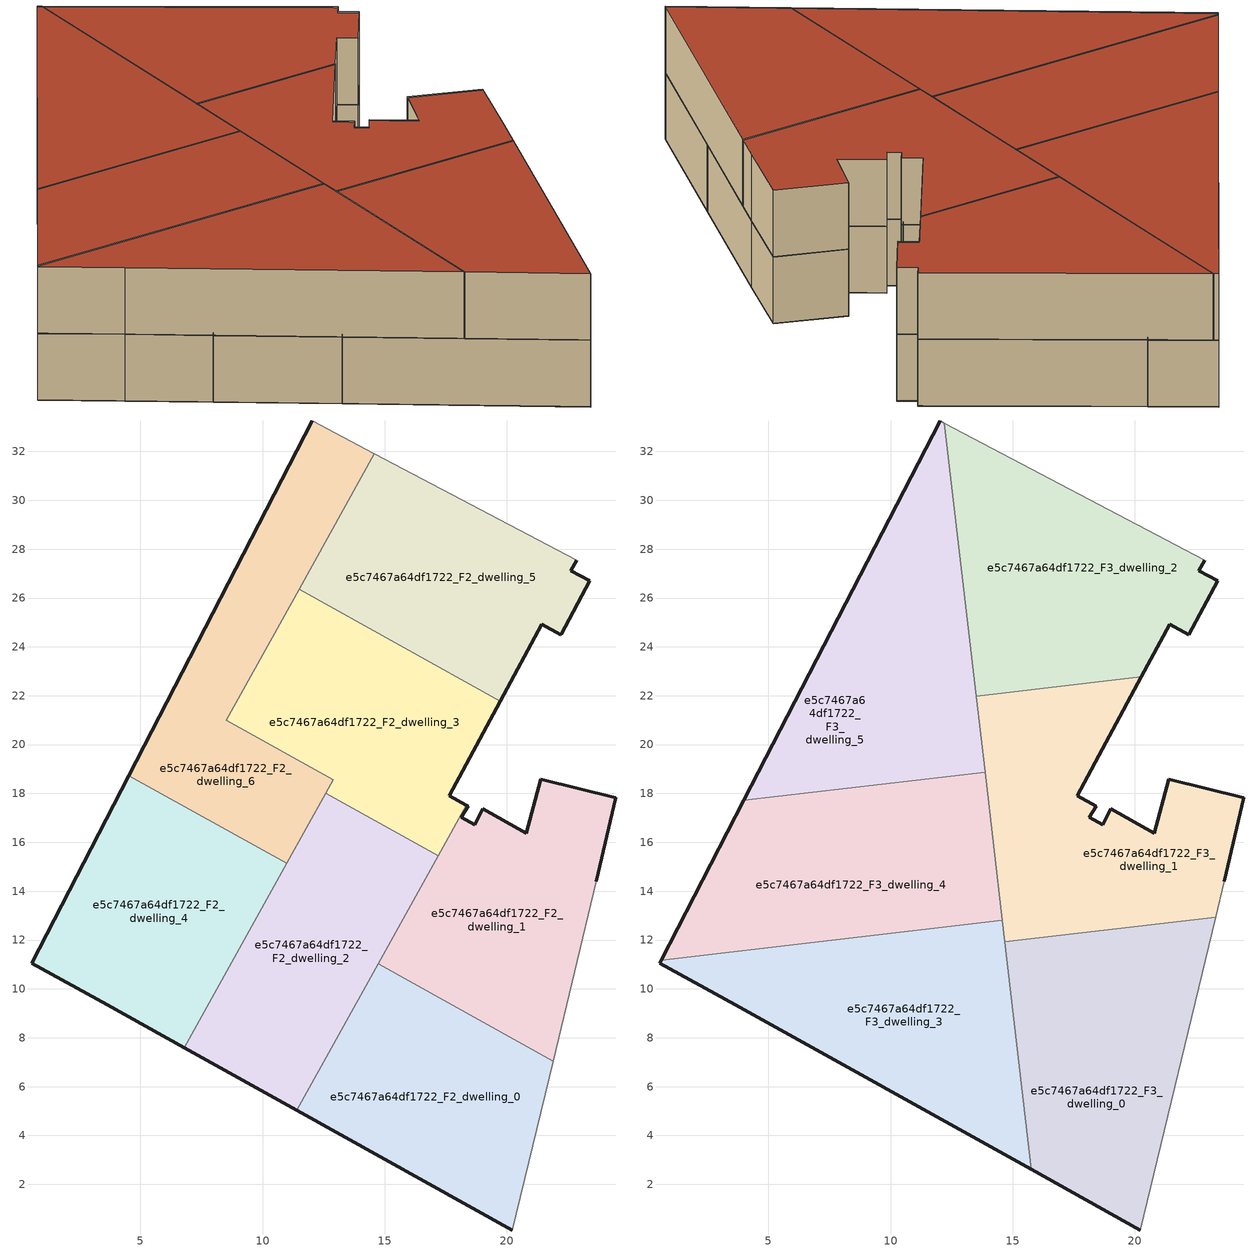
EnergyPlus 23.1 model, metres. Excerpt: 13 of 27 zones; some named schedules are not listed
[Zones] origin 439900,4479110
e5c7467a64df1722_F2_dwelling_0
 floor to e5c7467a64df1722_F1_dwelling_0 (EU_floor_Construction): 20.22,0.13 21.89,7.05 14.72,11.03 11.4,5.04 z6
 wall outside (EU_wall_Construction): 20.22,0.13 11.4,5.04 z6:9
 wall to e5c7467a64df1722_F2_dwelling_1 (EU_wall_Construction): 14.72,11.03 21.89,7.05 z6:9
 wall adiabatic (EU_wall_Construction): 21.89,7.05 20.22,0.13 z6:9
 wall to e5c7467a64df1722_F2_dwelling_2 (EU_wall_Construction): 11.4,5.04 14.72,11.03 z6:9
e5c7467a64df1722_F2_dwelling_1
 floor to e5c7467a64df1722_F1_dwelling_1 (EU_floor_Construction): 21.89,7.05 23.66,14.41 24.45,17.83 21.38,18.58 20.79,16.38 19.01,17.37 18.69,16.73 18.14,17.02 18.41,17.49 18.33,17.53 14.72,11.03 z6
 wall outside (EU_wall_Construction): 18.33,17.53 18.41,17.49 18.14,17.02 18.69,16.73 19.01,17.37 20.79,16.38 21.38,18.58 24.45,17.83 23.66,14.41 z6:9
 wall adiabatic (EU_wall_Construction): 23.66,14.41 21.89,7.05 z6:9
 wall to e5c7467a64df1722_F2_dwelling_3 (EU_wall_Construction): 17.18,15.45 18.33,17.53 z6:9
 wall to e5c7467a64df1722_F2_dwelling_2 (EU_wall_Construction): 14.72,11.03 17.18,15.45 z6:9
e5c7467a64df1722_F2_dwelling_2
 floor to e5c7467a64df1722_F1_dwelling_2 (EU_floor_Construction): 11.4,5.04 17.18,15.45 12.58,18.01 6.79,7.6 z6
 wall outside (EU_wall_Construction): 11.4,5.04 6.79,7.6 z6:9
 wall to e5c7467a64df1722_F2_dwelling_3 (EU_wall_Construction): 12.58,18.01 17.18,15.45 z6:9
 wall to e5c7467a64df1722_F2_dwelling_4 (EU_wall_Construction): 6.79,7.6 10.98,15.14 z6:9
 wall to e5c7467a64df1722_F2_dwelling_6 (EU_wall_Construction): 10.98,15.14 12.58,18.01 z6:9
 ceiling adiabatic (EU_roof_Construction): 17.18,15.45 14.77,11.11 14.57,12.8 9.35,12.19 12.58,18.01 z9
e5c7467a64df1722_F2_dwelling_3
 floor to e5c7467a64df1722_F1_dwelling_3 (EU_floor_Construction): 18.33,17.53 17.63,17.91 19.73,21.78 11.49,26.36 8.51,20.99 12.88,18.56 12.58,18.01 17.18,15.45 z6
 wall outside (EU_wall_Construction): 19.73,21.78 17.63,17.91 18.33,17.53 z6:9
 wall to e5c7467a64df1722_F2_dwelling_6 (EU_wall_Construction): 12.58,18.01 12.88,18.56 8.51,20.99 11.49,26.36 z6:9
 wall to e5c7467a64df1722_F2_dwelling_5 (EU_wall_Construction): 11.49,26.36 19.73,21.78 z6:9
e5c7467a64df1722_F2_dwelling_4
 floor to e5c7467a64df1722_F1_dwelling_4 (EU_floor_Construction): 6.79,7.6 10.98,15.14 4.52,18.73 0.55,11.06 3.65,9.34 z6
 wall outside (EU_wall_Construction): 6.79,7.6 3.65,9.34 0.55,11.06 4.52,18.73 z6:9
 wall to e5c7467a64df1722_F2_dwelling_6 (EU_wall_Construction): 4.52,18.73 10.98,15.14 z6:9
 ceiling adiabatic (EU_roof_Construction): 10.98,15.14 9.35,12.19 0.61,11.18 3.99,17.71 5.94,17.94 z9
e5c7467a64df1722_F2_dwelling_5
 floor to e5c7467a64df1722_F1_dwelling_5 (EU_floor_Construction): 22.21,24.5 22.22,24.52 23.4,26.71 22.62,27.12 22.85,27.54 14.58,31.9 11.49,26.36 19.73,21.78 21.43,24.93 z6
 wall outside (EU_wall_Construction): 22.85,27.54 22.62,27.12 23.4,26.71 22.22,24.52 22.21,24.5 21.43,24.93 19.73,21.78 z6:9
 wall adiabatic (EU_wall_Construction): 14.58,31.9 22.85,27.54 z6:9
 wall to e5c7467a64df1722_F2_dwelling_6 (EU_wall_Construction): 11.49,26.36 14.58,31.9 z6:9
e5c7467a64df1722_F2_dwelling_6
 floor to e5c7467a64df1722_F1_dwelling_6 (EU_floor_Construction): 10.98,15.14 12.88,18.56 8.51,20.99 14.58,31.9 12.03,33.25 4.52,18.73 z6
 wall outside (EU_wall_Construction): 4.52,18.73 12.03,33.25 z6:9
 wall adiabatic (EU_wall_Construction): 12.03,33.25 14.58,31.9 z6:9
e5c7467a64df1722_F3_dwelling_0
 floor to e5c7467a64df1722_F2_dwelling_0 (EU_floor_Construction): 20.22,0.13 21.89,7.05 14.78,11 15.75,2.62 z9
 floor to e5c7467a64df1722_F2_dwelling_1 (EU_floor_Construction): 21.89,7.05 23.31,12.93 15.26,11.99 14.77,11.11 14.78,11 z9
 floor adiabatic (EU_floor_Construction): 14.77,11.11 15.26,11.99 14.67,11.92 z9
 wall outside (EU_wall_Construction): 20.22,0.13 15.76,2.62 z9:12
 wall to e5c7467a64df1722_F3_dwelling_1 (EU_wall_Construction): 14.67,11.92 23.31,12.93 z9:12
 wall adiabatic (EU_wall_Construction): 23.31,12.93 20.22,0.13 z9:12
 wall to e5c7467a64df1722_F3_dwelling_3 (EU_wall_Construction): 15.76,2.62 14.67,11.92 z9:12
 roof outside (EU_roof_Construction): 23.31,12.93 20.22,0.13 15.76,2.62 14.67,11.92 z12
e5c7467a64df1722_F3_dwelling_1
 floor to e5c7467a64df1722_F2_dwelling_1 (EU_floor_Construction): 23.31,12.93 23.66,14.41 24.45,17.83 21.38,18.58 20.79,16.38 19.01,17.37 18.69,16.73 18.14,17.02 18.41,17.49 18.33,17.53 15.26,11.99 z9
 floor to e5c7467a64df1722_F2_dwelling_3 (EU_floor_Construction): 18.33,17.53 17.63,17.91 19.73,21.78 18.35,22.55 13.5,21.98 14.06,17.19 17.18,15.45 z9
 floor to e5c7467a64df1722_F2_dwelling_5 (EU_floor_Construction): 19.73,21.78 20.26,22.77 18.35,22.55 z9
 floor adiabatic (EU_floor_Construction): 15.26,11.99 17.18,15.45 14.06,17.19 14.67,11.92 z9
 wall outside (EU_wall_Construction): 20.26,22.77 17.63,17.91 18.41,17.49 18.14,17.02 18.69,16.73 19.01,17.37 20.79,16.38 21.38,18.58 24.45,17.83 23.66,14.41 z9:12
 wall adiabatic (EU_wall_Construction): 23.66,14.41 23.31,12.93 z9:12
 wall to e5c7467a64df1722_F3_dwelling_2 (EU_wall_Construction): 13.5,21.98 20.26,22.77 z9:12
 wall to e5c7467a64df1722_F3_dwelling_4 (EU_wall_Construction): 14.57,12.8 13.86,18.86 z9:12
 wall to e5c7467a64df1722_F3_dwelling_3 (EU_wall_Construction): 14.67,11.92 14.57,12.8 z9:12
 wall to e5c7467a64df1722_F3_dwelling_5 (EU_wall_Construction): 13.86,18.86 13.5,21.98 z9:12
 roof outside (EU_roof_Construction): 20.26,22.77 17.63,17.91 18.41,17.49 18.14,17.02 18.69,16.73 19.01,17.37 20.79,16.38 21.38,18.58 24.45,17.83 23.66,14.41 23.31,12.93 14.67,11.92 13.5,21.98 z12
e5c7467a64df1722_F3_dwelling_2
 floor to e5c7467a64df1722_F2_dwelling_5 (EU_floor_Construction): 22.21,24.5 22.22,24.52 23.4,26.71 22.62,27.12 22.85,27.54 14.58,31.9 12.73,28.58 13.09,25.47 18.35,22.55 20.26,22.77 21.43,24.93 z9
 floor to e5c7467a64df1722_F2_dwelling_6 (EU_floor_Construction): 12.73,28.58 14.58,31.9 12.2,33.16 z9
 floor to e5c7467a64df1722_F2_dwelling_3 (EU_floor_Construction): 18.35,22.55 13.09,25.47 13.5,21.98 z9
 wall outside (EU_wall_Construction): 22.85,27.54 22.62,27.12 23.4,26.71 22.21,24.5 21.43,24.93 20.26,22.77 z9:12
 wall adiabatic (EU_wall_Construction): 12.2,33.16 22.85,27.54 z9:12
 wall to e5c7467a64df1722_F3_dwelling_5 (EU_wall_Construction): 13.5,21.98 12.2,33.16 z9:12
 roof outside (EU_roof_Construction): 22.85,27.54 22.62,27.12 23.4,26.71 22.21,24.5 21.43,24.93 20.26,22.77 13.5,21.98 12.2,33.16 z12
e5c7467a64df1722_F3_dwelling_3
 floor to e5c7467a64df1722_F2_dwelling_2 (EU_floor_Construction): 11.4,5.04 14.77,11.11 14.57,12.8 9.35,12.19 6.79,7.6 z9
 floor to e5c7467a64df1722_F2_dwelling_0 (EU_floor_Construction): 15.75,2.62 14.78,11 14.72,11.03 11.4,5.04 z9
 floor to e5c7467a64df1722_F2_dwelling_4 (EU_floor_Construction): 6.79,7.6 9.35,12.19 0.61,11.18 0.55,11.06 3.65,9.34 z9
 wall outside (EU_wall_Construction): 15.76,2.62 3.65,9.34 0.55,11.06 0.61,11.18 z9:12
 wall to e5c7467a64df1722_F3_dwelling_4 (EU_wall_Construction): 0.61,11.18 14.57,12.8 z9:12
 roof outside (EU_roof_Construction): 14.57,12.8 15.76,2.62 3.65,9.34 0.55,11.06 0.61,11.18 z12
e5c7467a64df1722_F3_dwelling_4
 floor to e5c7467a64df1722_F2_dwelling_6 (EU_floor_Construction): 10.98,15.14 12.88,18.56 12.6,18.72 5.94,17.94 z9
 floor to e5c7467a64df1722_F2_dwelling_3 (EU_floor_Construction): 14.06,17.19 13.86,18.86 12.6,18.72 12.88,18.56 12.58,18.01 z9
 floor adiabatic (EU_floor_Construction): 14.57,12.8 13.86,18.86 14.06,17.19 12.58,18.01 10.98,15.14 5.94,17.94 9.68,18.37 3.99,17.71 0.61,11.18 z9
 wall outside (EU_wall_Construction): 0.61,11.18 3.99,17.71 z9:12
 wall to e5c7467a64df1722_F3_dwelling_5 (EU_wall_Construction): 3.99,17.71 13.86,18.86 z9:12
 roof outside (EU_roof_Construction): 13.86,18.86 14.57,12.8 0.61,11.18 3.99,17.71 z12
e5c7467a64df1722_F3_dwelling_5
 floor to e5c7467a64df1722_F2_dwelling_6 (EU_floor_Construction): 12.6,18.72 8.51,20.99 12.73,28.58 12.2,33.16 12.03,33.25 4.52,18.73 5.94,17.94 z9
 floor to e5c7467a64df1722_F2_dwelling_5 (EU_floor_Construction): 13.09,25.47 12.73,28.58 11.49,26.36 z9
 floor to e5c7467a64df1722_F2_dwelling_4 (EU_floor_Construction): 5.94,17.94 4.52,18.73 3.99,17.71 z9
 floor to e5c7467a64df1722_F2_dwelling_3 (EU_floor_Construction): 13.86,18.86 13.09,25.47 11.49,26.36 8.51,20.99 12.6,18.72 z9
 wall outside (EU_wall_Construction): 3.99,17.71 12.03,33.25 z9:12
 wall adiabatic (EU_wall_Construction): 12.03,33.25 12.2,33.16 z9:12
 roof outside (EU_roof_Construction): 12.2,33.16 13.86,18.86 3.99,17.71 12.03,33.25 z12
[Building]
EU S2 Campaign: North Axis=0; Terrain=City; Solar Distribution=FullExterior
[Site:Location]
Madrid: Latitude=40.5; Longitude=-3.5; Time Zone=1; Elevation=609
[SizingPeriod:WeatherFileDays]
AnnualSizingPeriod: Begin Month=1; Begin Day of Month=1; End Month=12; End Day of Month=31; Day of Week for Start Day=Monday; Use Weather File Daylight Saving Period=No; Use Weather File Rain and Snow Indicators=No
[MATERIAL]
EU_InternalMass_Material: Roughness=MediumRough; Thickness=0.1; Conductivity=1; Density=1800; Specific Heat=900; Thermal Absorptance=0.9; Solar Absorptance=0.7; Visible Absorptance=0.7
[MATERIAL:NOMASS] Roughness=MediumRough; Thermal Absorptance=0.9; Solar Absorptance=0.7; Visible Absorptance=0.7
Name | Thermal Resistance
EU_wall_NoMass; EU_roof_NoMass | 2.16768
EU_floor_NoMass | 1.14339
[CONSTRUCTION]
EU_wall_Construction: EU_wall_NoMass
EU_roof_Construction: EU_roof_NoMass
EU_floor_Construction: EU_floor_NoMass
EU_InternalMass_Construction: EU_InternalMass_Material
[ZONE] Type=1; Multiplier=1; Ceiling Height=autocalculate; Floor Area=autocalculate; Part of Total Floor Area=Yes
Name | Volume
e5c7467a64df1722_F2_dwelling_0 | 188.179
e5c7467a64df1722_F3_dwelling_0 | 219.517
e5c7467a64df1722_F2_dwelling_1 | 188.151
e5c7467a64df1722_F3_dwelling_1 | 219.527
e5c7467a64df1722_F2_dwelling_2 | 188.16
e5c7467a64df1722_F3_dwelling_2 | 219.523
e5c7467a64df1722_F2_dwelling_3 | 188.157
e5c7467a64df1722_F3_dwelling_3 | 219.51
e5c7467a64df1722_F2_dwelling_4 | 188.149
e5c7467a64df1722_F3_dwelling_4 | 219.504
e5c7467a64df1722_F2_dwelling_5 | 188.172
e5c7467a64df1722_F3_dwelling_5 | 219.503
e5c7467a64df1722_F2_dwelling_6 | 188.14
[INTERNALMASS] Construction=EU_InternalMass_Construction
Name | Zone or ZoneList | Surface Area
e5c7467a64df1722_F2_dwelling_0_EU_InternalMass | e5c7467a64df1722_F2_dwelling_0 | 62.7239
e5c7467a64df1722_F2_dwelling_1_EU_InternalMass | e5c7467a64df1722_F2_dwelling_1 | 62.7174
e5c7467a64df1722_F2_dwelling_2_EU_InternalMass | e5c7467a64df1722_F2_dwelling_2 | 62.7195
e5c7467a64df1722_F2_dwelling_3_EU_InternalMass | e5c7467a64df1722_F2_dwelling_3 | 62.7189
e5c7467a64df1722_F2_dwelling_4_EU_InternalMass | e5c7467a64df1722_F2_dwelling_4 | 62.7161
e5c7467a64df1722_F2_dwelling_5_EU_InternalMass | e5c7467a64df1722_F2_dwelling_5 | 62.7214
e5c7467a64df1722_F2_dwelling_6_EU_InternalMass | e5c7467a64df1722_F2_dwelling_6 | 62.7132
e5c7467a64df1722_F3_dwelling_0_EU_InternalMass | e5c7467a64df1722_F3_dwelling_0 | 73.1723
e5c7467a64df1722_F3_dwelling_1_EU_InternalMass | e5c7467a64df1722_F3_dwelling_1 | 73.1757
e5c7467a64df1722_F3_dwelling_2_EU_InternalMass | e5c7467a64df1722_F3_dwelling_2 | 73.1741
e5c7467a64df1722_F3_dwelling_3_EU_InternalMass | e5c7467a64df1722_F3_dwelling_3 | 73.1763
e5c7467a64df1722_F3_dwelling_4_EU_InternalMass | e5c7467a64df1722_F3_dwelling_4 | 73.1681
e5c7467a64df1722_F3_dwelling_5_EU_InternalMass | e5c7467a64df1722_F3_dwelling_5 | 73.1675
[OTHEREQUIPMENT] Fuel Type=Electricity; Design Level Calculation Method=Watts/Area; Power per Zone Floor Area=1; Fraction Latent=0; Fraction Radiant=0; Fraction Lost=0; Carbon Dioxide Generation Rate=0; EndUse Subcategory=EU_Step8_InternalGains
Name | Zone or ZoneList or Space or SpaceList | Schedule
EU_Step8_InternalGain_e5c7467a64df1722_F2_dwelling_0_f000 | e5c7467a64df1722_F2_dwelling_0 | EU_Step8_GainSchedule_e5c7467a64df1722_F2_dwelling_0_f000
EU_Step8_InternalGain_e5c7467a64df1722_F2_dwelling_1_f000 | e5c7467a64df1722_F2_dwelling_1 | EU_Step8_GainSchedule_e5c7467a64df1722_F2_dwelling_1_f000
EU_Step8_InternalGain_e5c7467a64df1722_F2_dwelling_2_f000 | e5c7467a64df1722_F2_dwelling_2 | EU_Step8_GainSchedule_e5c7467a64df1722_F2_dwelling_2_f000
EU_Step8_InternalGain_e5c7467a64df1722_F2_dwelling_3_f000 | e5c7467a64df1722_F2_dwelling_3 | EU_Step8_GainSchedule_e5c7467a64df1722_F2_dwelling_3_f000
EU_Step8_InternalGain_e5c7467a64df1722_F2_dwelling_4_f000 | e5c7467a64df1722_F2_dwelling_4 | EU_Step8_GainSchedule_e5c7467a64df1722_F2_dwelling_4_f000
EU_Step8_InternalGain_e5c7467a64df1722_F2_dwelling_5_f000 | e5c7467a64df1722_F2_dwelling_5 | EU_Step8_GainSchedule_e5c7467a64df1722_F2_dwelling_5_f000
EU_Step8_InternalGain_e5c7467a64df1722_F2_dwelling_6_f000 | e5c7467a64df1722_F2_dwelling_6 | EU_Step8_GainSchedule_e5c7467a64df1722_F2_dwelling_6_f000
EU_Step8_InternalGain_e5c7467a64df1722_F3_dwelling_0_f000 | e5c7467a64df1722_F3_dwelling_0 | EU_Step8_GainSchedule_e5c7467a64df1722_F3_dwelling_0_f000
EU_Step8_InternalGain_e5c7467a64df1722_F3_dwelling_1_f000 | e5c7467a64df1722_F3_dwelling_1 | EU_Step8_GainSchedule_e5c7467a64df1722_F3_dwelling_1_f000
EU_Step8_InternalGain_e5c7467a64df1722_F3_dwelling_2_f000 | e5c7467a64df1722_F3_dwelling_2 | EU_Step8_GainSchedule_e5c7467a64df1722_F3_dwelling_2_f000
EU_Step8_InternalGain_e5c7467a64df1722_F3_dwelling_3_f000 | e5c7467a64df1722_F3_dwelling_3 | EU_Step8_GainSchedule_e5c7467a64df1722_F3_dwelling_3_f000
EU_Step8_InternalGain_e5c7467a64df1722_F3_dwelling_4_f000 | e5c7467a64df1722_F3_dwelling_4 | EU_Step8_GainSchedule_e5c7467a64df1722_F3_dwelling_4_f000
EU_Step8_InternalGain_e5c7467a64df1722_F3_dwelling_5_f000 | e5c7467a64df1722_F3_dwelling_5 | EU_Step8_GainSchedule_e5c7467a64df1722_F3_dwelling_5_f000
[ZONEVENTILATION:DESIGNFLOWRATE] Schedule=EU_AlwaysOn; Design Flow Rate Calculation Method=AirChanges/Hour; Air Changes per Hour=0.480546; Ventilation Type=Natural; Fan Pressure Rise=0; Fan Total Efficiency=1; Constant Term Coefficient=1; Temperature Term Coefficient=0; Velocity Term Coefficient=0; Velocity Squared Term Coefficient=0; Minimum Indoor Temperature=-100; Maximum Indoor Temperature=100; Delta Temperature=-100; Minimum Outdoor Temperature=-100; Maximum Outdoor Temperature=100; Maximum Wind Speed=40
Name | Zone or ZoneList or Space or SpaceList
EU_ConstantAir_e5c7467a64df1722_F2_dwelling_0 | e5c7467a64df1722_F2_dwelling_0
EU_ConstantAir_e5c7467a64df1722_F2_dwelling_1 | e5c7467a64df1722_F2_dwelling_1
EU_ConstantAir_e5c7467a64df1722_F2_dwelling_2 | e5c7467a64df1722_F2_dwelling_2
EU_ConstantAir_e5c7467a64df1722_F2_dwelling_3 | e5c7467a64df1722_F2_dwelling_3
EU_ConstantAir_e5c7467a64df1722_F2_dwelling_4 | e5c7467a64df1722_F2_dwelling_4
EU_ConstantAir_e5c7467a64df1722_F2_dwelling_5 | e5c7467a64df1722_F2_dwelling_5
EU_ConstantAir_e5c7467a64df1722_F2_dwelling_6 | e5c7467a64df1722_F2_dwelling_6
EU_ConstantAir_e5c7467a64df1722_F3_dwelling_0 | e5c7467a64df1722_F3_dwelling_0
EU_ConstantAir_e5c7467a64df1722_F3_dwelling_1 | e5c7467a64df1722_F3_dwelling_1
EU_ConstantAir_e5c7467a64df1722_F3_dwelling_2 | e5c7467a64df1722_F3_dwelling_2
EU_ConstantAir_e5c7467a64df1722_F3_dwelling_3 | e5c7467a64df1722_F3_dwelling_3
EU_ConstantAir_e5c7467a64df1722_F3_dwelling_4 | e5c7467a64df1722_F3_dwelling_4
EU_ConstantAir_e5c7467a64df1722_F3_dwelling_5 | e5c7467a64df1722_F3_dwelling_5
[HVACTEMPLATE:ZONE:IDEALLOADSAIRSYSTEM] System Availability Schedule=EU_AlwaysOn; Maximum Heating Supply Air Temperature=50; Minimum Cooling Supply Air Temperature=13; Maximum Heating Supply Air Humidity Ratio=0.0156; Minimum Cooling Supply Air Humidity Ratio=0.0077; Heating Limit=NoLimit; Cooling Limit=NoLimit; Heating Availability Schedule=EU_AlwaysOn; Cooling Availability Schedule=EU_CoolingOff; Dehumidification Control Type=ConstantSensibleHeatRatio; Cooling Sensible Heat Ratio=0.7; Dehumidification Setpoint=60; Humidification Control Type=None; Humidification Setpoint=30; Outdoor Air Method=None; Outdoor Air Flow Rate per Person=0.00944; Outdoor Air Flow Rate per Zone Floor Area=0; Outdoor Air Flow Rate per Zone=0; Demand Controlled Ventilation Type=None; Outdoor Air Economizer Type=NoEconomizer; Heat Recovery Type=None; Sensible Heat Recovery Effectiveness=0.7; Latent Heat Recovery Effectiveness=0.65
Name | Template Thermostat
e5c7467a64df1722_F2_dwelling_0 | EU_HeatOnly_e5c7467a64df1722_F2_dwelling_0
e5c7467a64df1722_F2_dwelling_1 | EU_HeatOnly_e5c7467a64df1722_F2_dwelling_1
e5c7467a64df1722_F2_dwelling_2 | EU_HeatOnly_e5c7467a64df1722_F2_dwelling_2
e5c7467a64df1722_F2_dwelling_3 | EU_HeatOnly_e5c7467a64df1722_F2_dwelling_3
e5c7467a64df1722_F2_dwelling_4 | EU_HeatOnly_e5c7467a64df1722_F2_dwelling_4
e5c7467a64df1722_F2_dwelling_5 | EU_HeatOnly_e5c7467a64df1722_F2_dwelling_5
e5c7467a64df1722_F2_dwelling_6 | EU_HeatOnly_e5c7467a64df1722_F2_dwelling_6
e5c7467a64df1722_F3_dwelling_0 | EU_HeatOnly_e5c7467a64df1722_F3_dwelling_0
e5c7467a64df1722_F3_dwelling_1 | EU_HeatOnly_e5c7467a64df1722_F3_dwelling_1
e5c7467a64df1722_F3_dwelling_2 | EU_HeatOnly_e5c7467a64df1722_F3_dwelling_2
e5c7467a64df1722_F3_dwelling_3 | EU_HeatOnly_e5c7467a64df1722_F3_dwelling_3
e5c7467a64df1722_F3_dwelling_4 | EU_HeatOnly_e5c7467a64df1722_F3_dwelling_4
e5c7467a64df1722_F3_dwelling_5 | EU_HeatOnly_e5c7467a64df1722_F3_dwelling_5
